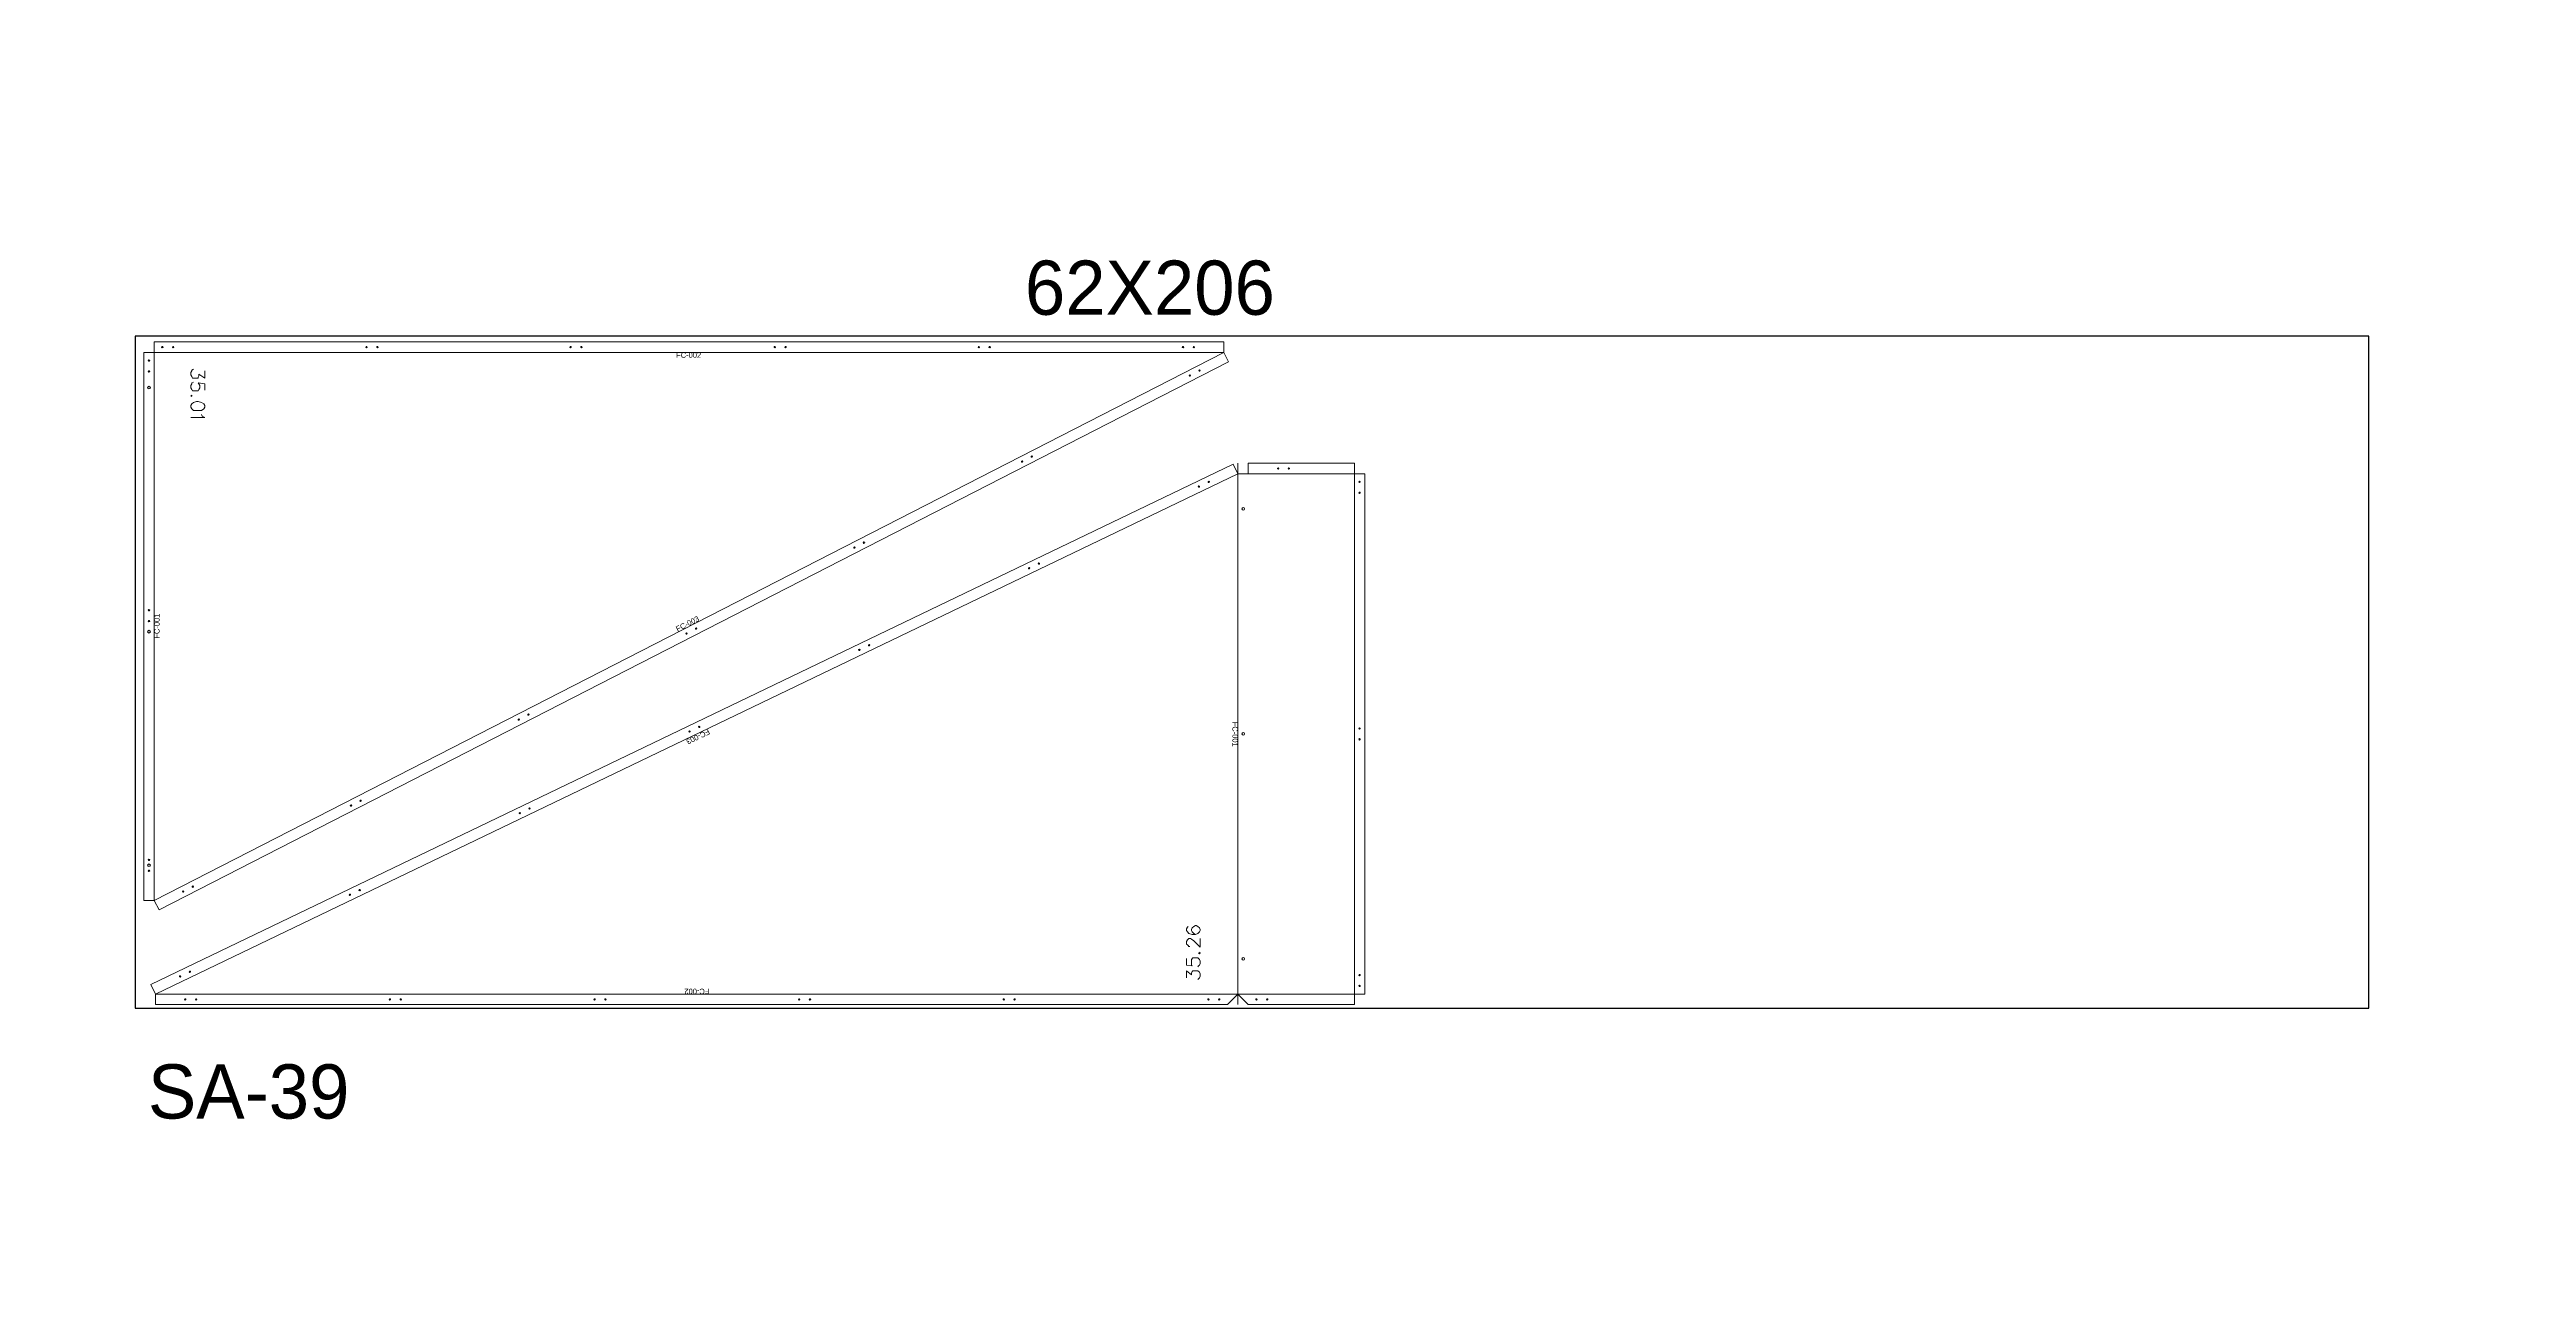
# Paper-space layout '9' of a CAD drawing. Header units: inches. Extents: x 1.7 to 15, y 2.1 to 8.7.
# The model-space entities are those that its viewports show. They can reach past a viewport. Long polylines and large blocks are cut down to what shows.
import ezdxf
from ezdxf.enums import TextEntityAlignment as Align

# ---------------------------------------------------------------- set-up
doc = ezdxf.new("R2010")
doc.units = ezdxf.units.IN
doc.header["$MEASUREMENT"] = 0
for name, color, linetype, lineweight in [('ACM_Layer 1_Router Offset_Panel Cut', 1, 'Continuous', 9), ('ACM_Layer 3_Open Offset Countour_Route Lines', 4, 'Continuous', 9), ('ACM_Layer 4_Drill Centers_Rivet Holes', 3, 'Continuous', 9), ('ACM_Layer 5_Drill Centers_Weep Holes', 6, 'Continuous', 9)]:
    doc.layers.add(name, color=color, linetype=linetype, lineweight=lineweight)
doc.layers.add('ACM_Reference_F-Clip', color=30, linetype='Continuous')
doc.layers.add('ACM_Reference_Text', color=7, linetype='Continuous')
doc.layers.get('Defpoints').off()

# ---------------------------------------------------------------- blocks, each defined once
blk = doc.blocks.new('*U149')
blk.add_lwpolyline([(-98, -34.48), (108, -34.48), (108, 27.52), (-98, 27.52)], close=True)
at = {"insert": (-15.94, 34.48), "char_height": 5, "attachment_point": 1}
blk.add_mtext_dynamic_manual_height_columns('62X206', width=43.9641, gutter_width=1, heights=[0], dxfattribs=at)
blk = doc.blocks.new('*U150')
at = {"color": 0, "linetype": 'ByBlock', "lineweight": -2, "transparency": 16777216}
blk.add_blockref('*U149', (1120, 0), dxfattribs=at)

msp = doc.modelspace()

# ---------------------------------------------------------------- linework, layer by layer
at = {"layer": 'ACM_Layer 1_Router Offset_Panel Cut'}
for points in [[(2597.53, 590.46), (2696.16, 590.46), (2696.16, 589.49), (2696.6, 588.63), (2597.98, 538.07), (2597.53, 538.93), (2596.57, 538.93), (2596.57, 589.49), (2597.53, 589.49)], [(2597.65, 529.33), (2597.65, 530.3), (2597.23, 531.17), (2697.05, 579.17), (2697.47, 578.3), (2698.43, 578.3), (2698.43, 579.27), (2708.22, 579.27), (2708.22, 578.3), (2709.18, 578.3), (2709.18, 530.3), (2708.22, 530.3), (2708.22, 529.33), (2698.43, 529.33), (2697.47, 530.3), (2696.5, 529.33)]]:
    msp.add_lwpolyline(points, close=True, dxfattribs=at)
at = {"layer": 'ACM_Layer 3_Open Offset Countour_Route Lines'}
for p, q in [((2696.16, 589.49), (2596.57, 589.49)), ((2597.53, 590.46), (2597.53, 538.93)), ((2597.53, 538.93), (2696.16, 589.49)), ((2696.16, 589.49), (2696.16, 590.46)), ((2696.16, 589.49), (2696.6, 588.63)), ((2697.47, 578.3), (2597.65, 530.3)), ((2697.47, 578.3), (2697.05, 579.17)), ((2697.47, 529.33), (2697.47, 579.27)), ((2709.18, 578.3), (2697.47, 578.3)), ((2698.43, 578.3), (2698.43, 579.27)), ((2708.22, 529.33), (2708.22, 579.27)), ((2597.53, 538.93), (2596.57, 538.93)), ((2597.53, 538.93), (2597.98, 538.07)), ((2597.65, 530.3), (2597.23, 531.17)), ((2597.65, 530.3), (2709.18, 530.3)), ((2597.65, 530.3), (2597.65, 529.33)), ((2697.47, 530.3), (2696.5, 529.33)), ((2697.47, 530.3), (2698.43, 529.33))]:
    msp.add_line(p, q, dxfattribs=at)
at = {"layer": 'ACM_Layer 4_Drill Centers_Rivet Holes'}
for centre in [(2598.28, 589.98), (2599.28, 589.98), (2617.11, 589.98), (2618.11, 589.98), (2635.93, 589.98), (2636.93, 589.98), (2654.76, 589.98), (2655.76, 589.98), (2673.58, 589.98), (2674.58, 589.98), (2692.41, 589.98), (2693.41, 589.98), (2597.05, 588.74), (2597.05, 587.74), (2693.04, 587.35), (2693.93, 587.81), (2677.57, 579.42), (2678.46, 579.88), (2701.18, 578.78), (2702.18, 578.78), (2693.88, 577.11), (2694.78, 577.54), (2708.7, 577.55), (2708.7, 576.55), (2662.1, 571.49), (2662.99, 571.94), (2678.22, 569.58), (2679.12, 570.01), (2597.05, 565.71), (2597.05, 564.71), (2646.62, 563.55), (2647.51, 564.01), (2662.56, 562.05), (2663.46, 562.48), (2631.15, 555.62), (2632.04, 556.08), (2646.9, 554.52), (2647.8, 554.95), (2708.7, 554.8), (2708.7, 553.8), (2615.68, 547.69), (2616.57, 548.14), (2631.24, 546.99), (2632.14, 547.42), (2597.05, 542.68), (2597.05, 541.68), (2600.2, 539.76), (2601.09, 540.21), (2615.58, 539.46), (2616.48, 539.89), (2600.82, 532.36), (2599.92, 531.93), (2708.7, 532.05), (2708.7, 531.05), (2600.4, 529.81), (2601.4, 529.81), (2619.27, 529.81), (2620.27, 529.81), (2638.14, 529.81), (2639.14, 529.81), (2657.01, 529.81), (2658.01, 529.81), (2675.88, 529.81), (2676.88, 529.81), (2694.75, 529.81), (2695.75, 529.81), (2699.18, 529.81), (2700.18, 529.81)]:
    msp.add_circle(centre, 0.0625, dxfattribs=at)
at = {"layer": 'ACM_Layer 5_Drill Centers_Weep Holes'}
for centre in [(2597.05, 586.24), (2697.97, 575.05), (2597.05, 563.73), (2697.97, 554.3), (2597.05, 542.18), (2697.97, 533.55)]:
    msp.add_circle(centre, 0.125, dxfattribs=at)
at = {"layer": 'ACM_Reference_Text', "lineweight": 0}
for points in [[(2602.19, 587.79), (2602.19, 587.12), (2601.66, 587.49), (2601.66, 587.34), (2601.59, 587.19), (2601.59, 587.12), (2601.37, 587.12), (2601.29, 587.12), (2601.07, 587.12), (2601, 587.27), (2600.92, 587.41), (2600.92, 587.64), (2601, 587.79), (2601, 587.86), (2601.14, 587.94)], [(2602.19, 586), (2602.19, 586.6), (2601.59, 586.67), (2601.66, 586.6), (2601.74, 586.45), (2601.74, 586.22), (2601.66, 586.08), (2601.59, 585.93), (2601.37, 585.93), (2601.29, 585.93), (2601.07, 585.93), (2601, 586.08), (2600.92, 586.22), (2600.92, 586.45), (2601, 586.6), (2601, 586.67), (2601.14, 586.74)], [(2601, 585.48), (2601, 585.55), (2600.92, 585.48), (2601, 585.41)], [(2601.89, 583.77), (2601.96, 583.62), (2602.19, 583.47), (2600.92, 583.47)], [(2692.88, 536.55), (2692.81, 536.48), (2692.73, 536.33), (2692.73, 536.18), (2692.81, 536.03), (2692.96, 535.88), (2693.25, 535.81), (2693.55, 535.81), (2693.77, 535.88), (2693.92, 536.03), (2694, 536.18), (2694, 536.26), (2693.92, 536.41), (2693.77, 536.55), (2693.62, 536.63), (2693.55, 536.63), (2693.4, 536.55), (2693.25, 536.41), (2693.18, 536.26), (2693.18, 536.18), (2693.25, 536.03), (2693.4, 535.88), (2693.55, 535.81)], [(2693.03, 534.69), (2692.96, 534.69), (2692.88, 534.77), (2692.81, 534.84), (2692.73, 534.92), (2692.73, 535.14), (2692.81, 535.29), (2692.88, 535.36), (2692.96, 535.44), (2693.1, 535.44), (2693.18, 535.36), (2693.4, 535.21), (2694, 534.62), (2694, 535.44)], [(2692.73, 533.58), (2692.73, 532.98), (2693.25, 532.91), (2693.18, 532.98), (2693.18, 533.13), (2693.18, 533.35), (2693.18, 533.5), (2693.33, 533.65), (2693.48, 533.65), (2693.62, 533.65), (2693.77, 533.65), (2693.92, 533.5), (2694, 533.35), (2694, 533.13), (2693.92, 532.98), (2693.85, 532.91), (2693.77, 532.83)], [(2692.73, 531.79), (2692.73, 532.46), (2693.18, 532.09), (2693.18, 532.24), (2693.25, 532.39), (2693.33, 532.46), (2693.48, 532.46), (2693.62, 532.46), (2693.77, 532.46), (2693.92, 532.31), (2694, 532.16), (2694, 531.94), (2693.92, 531.79), (2693.85, 531.72), (2693.77, 531.64)], [(2693.85, 534.1), (2693.92, 534.02), (2694, 534.1), (2693.92, 534.17)]]:
    msp.add_lwpolyline(points, dxfattribs=at)
msp.add_lwpolyline([(2602.19, 584.59), (2602.11, 584.74), (2601.89, 584.88), (2601.59, 584.96), (2601.44, 584.96), (2601.14, 584.88), (2601, 584.74), (2600.92, 584.59), (2600.92, 584.44), (2601, 584.29), (2601.14, 584.14), (2601.44, 584.14), (2601.59, 584.14), (2601.89, 584.14), (2602.11, 584.29), (2602.19, 584.44), (2602.19, 584.59)], close=True, dxfattribs=at)

# ---------------------------------------------------------------- block references
msp.add_blockref('*U150', (1573.77, 563.48))

# ---------------------------------------------------------------- texts
msp.add_text('SA-39', height=5).set_placement((2596.95, 518.82))
at = {"layer": 'ACM_Reference_F-Clip'}
msp.add_text('FC-002', height=0.5, dxfattribs=at).set_placement((2646.82, 589.24), align=Align.MIDDLE_CENTER)
for s, rotation, p in [('FC-001', 90, (2597.78, 564.24)), ('FC-003', 27.13, (2646.71, 564.46)), ('FC-001', 270, (2697.22, 554.27)), ('FC-003', 205.6643, (2647.69, 554.04)), ('FC-002', 180, (2647.58, 530.55))]:
    msp.add_text(s, height=0.5, rotation=rotation, dxfattribs=at).set_placement(p, align=Align.MIDDLE_CENTER)

psp = doc.layouts.new('9')

# ---------------------------------------------------------------- viewports
at = {"layer": 'Defpoints'}
psp.add_viewport(center=(8.333, 5.376), size=(13.333, 6.63808), view_center_point=(2702.088, 560.56), view_height=113.72541, dxfattribs=at)

doc.saveas('drawing.dxf')
